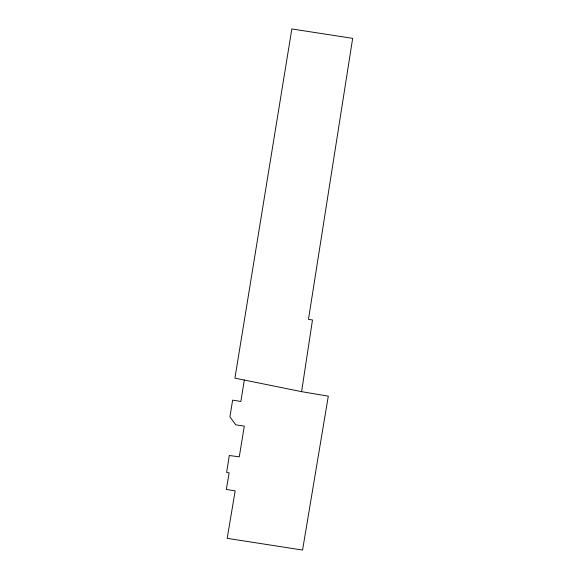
<?xml version="1.0" encoding="UTF-8"?>
<svg xmlns="http://www.w3.org/2000/svg" width="579" height="579" viewBox="0 0 579 579"><rect width="100%" height="100%" fill="white"/><g stroke="black" fill="none" stroke-linecap="round" stroke-linejoin="round"><path stroke-width="0.87" d="M301.601 391.657L312.486 319.977L308.484 319.34L352.676 38.359L291.852 28.95L234.922 378.152L301.601 391.657L328.307 396.159L302.564 550.05L227.192 538.347L235.168 490.883L226.324 489.458L229.139 472.855L226.628 472.457L229.306 455.514L239.279 456.838L244.309 426.13L235.762 424.82L229.935 416.829L232.628 400.125L240.857 401.486L244.36 379.838"/></g></svg>
